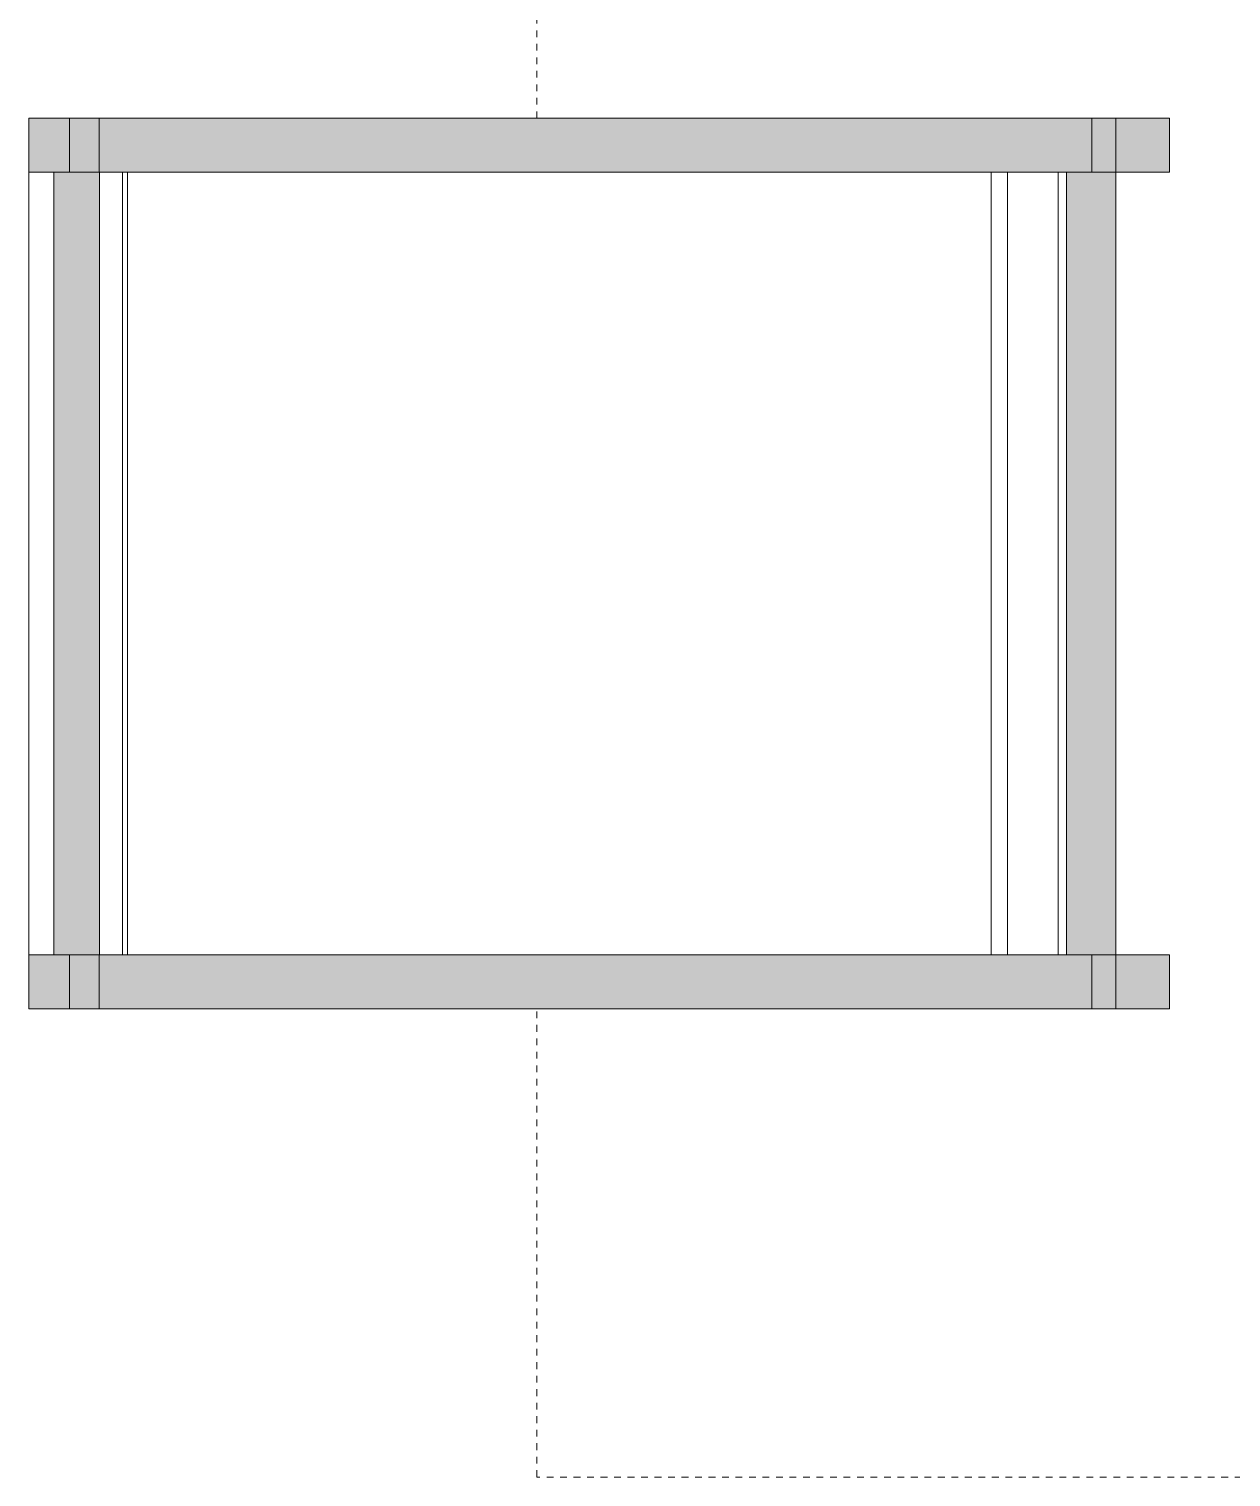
# Model space of a CAD drawing. Header units: inches. Extents: x -4169 to -1846, y 9706 to 12377.
# Drawn here: x -3637.04 to -3614.76, y 10054.64 to 10081.46 of the extents above; entities that cross this region are included whole.
import ezdxf

# ---------------------------------------------------------------- set-up
doc = ezdxf.new("R2010")
doc.units = ezdxf.units.IN
doc.header["$MEASUREMENT"] = 0
doc.linetypes.add('Dash', pattern=[0.25, 0.125, -0.125])
for name, color, linetype, lineweight in [('0-1', 7, 'Continuous', 5), ('0-2', 10, 'Continuous', 18), ('I-FURN-1', 7, 'Continuous', 9), ('I-FURN-3', 253, 'Continuous', 9), ('Q-CASE-HDLN-1', 7, 'Dash', 9)]:
    doc.layers.add(name, color=color, linetype=linetype, lineweight=lineweight)

# ---------------------------------------------------------------- blocks, each defined once
blk = doc.blocks.new('Bar_Stool_6722_1_ - Bar_Stool_6722_1_-1229311-ENLARGED RCP - 1ST FLOOR PLAN')
at = {"layer": 'I-FURN-3'}
for points in [[(1, 21.133), (0, 21.133), (0, 20.135), (1, 20.135)], [(16.5, 20.135), (16.5, 21.133), (15.5, 21.133), (15.5, 20.135)], [(1, 20.135), (0, 20.135), (0, 19.692), (1, 19.692), (1, 19.886)], [(15.5, 20.135), (1, 20.135), (1, 19.223), (15.5, 19.223), (15.5, 19.692)], [(16.5, 19.886), (16.5, 20.135), (15.5, 20.135), (15.5, 19.692), (16.5, 19.692)], [(1, 19.692), (0, 19.692), (0, 1.299), (1, 1.299), (1, 17.827)], [(16.5, 19.692), (15.5, 19.692), (15.5, 1.299), (16.5, 1.299), (16.5, 17.827)], [(1, 0.754), (1, 1.299), (0, 1.299), (0, 0.75), (1, 0.75)], [(15.5, 0.75), (15.5, 1.305), (1, 1.299), (1, 0.46), (15.5, 0.46)], [(16.5, 1.299), (15.5, 1.299), (15.5, 0.75), (16.5, 0.754), (16.5, 0.941)], [(1, 0.46), (1, 0.75), (0, 0.75), (0, 0), (1, 0)], [(16.5, 0), (16.5, 0.75), (15.5, 0.75), (15.5, 0), (16, 0)]]:
    blk.add_hatch(color=256, dxfattribs=at).paths.add_polyline_path(points, flags=0)
at = {"layer": 'I-FURN-1'}
for p, q in [((1, 21.133), (0, 21.133)), ((0, 21.133), (0, 20.135)), ((1, 20.135), (1, 21.133)), ((16.5, 21.133), (15.5, 21.133)), ((15.5, 21.133), (15.5, 20.135)), ((16.5, 20.135), (16.5, 21.133)), ((0, 20.135), (0, 19.692)), ((0, 20.135), (1, 20.135)), ((15.5, 20.135), (1, 20.135)), ((1, 19.692), (1, 20.135)), ((15.5, 20.135), (15.5, 19.692)), ((15.5, 20.135), (16.5, 20.135)), ((16.5, 19.692), (16.5, 20.135)), ((0, 19.692), (0, 1.299)), ((0, 19.692), (1, 19.692)), ((1, 1.299), (1, 19.692)), ((15.5, 19.692), (15.5, 1.299)), ((15.5, 19.692), (16.5, 19.692)), ((16.5, 1.299), (16.5, 19.692)), ((1, 19.223), (15.5, 19.223)), ((1, 19.066), (15.5, 19.066)), ((1, 18.132), (15.5, 18.132)), ((1, 17.827), (15.5, 17.827)), ((1, 1.827), (15.5, 1.827)), ((1, 1.73), (15.5, 1.73)), ((0, 1.299), (1, 1.299)), ((0, 1.299), (0, 0.75)), ((15.5, 1.305), (1, 1.305)), ((1, 0.75), (1, 1.299)), ((15.5, 1.299), (16.5, 1.299)), ((15.5, 1.299), (15.5, 0.75)), ((16.5, 0.75), (16.5, 1.299)), ((0, 0.75), (0, 0)), ((0, 0.75), (1, 0.75)), ((1, 0), (1, 0.75)), ((15.5, 0.75), (15.5, 0)), ((15.5, 0.75), (16.5, 0.75)), ((16.5, 0), (16.5, 0.75)), ((1, 0.46), (15.5, 0.46)), ((16.5, 0), (15.5, 0)), ((1, 0), (0, 0)), ((1, 0), (15.5, 0))]:
    blk.add_line(p, q, dxfattribs=at)
blk = doc.blocks.new('OD_CW_Countertop - OD_CW_Countertop-2486605-ENLARGED RCP - 1ST FLOOR PLAN')
at = {"layer": 'Q-CASE-HDLN-1'}
for p, q in [((105.917, 19.306), (105.917, -24)), ((80.744, -24), (74.592, -24)), ((105.917, -24), (97.244, -24))]:
    blk.add_line(p, q, dxfattribs=at)
blk = doc.blocks.new('CTR - 1st Phase - Unit Layouts_rvt-1-ENLARGED RCP - 1ST FLOOR PLAN')
at = {"layer": '0-2'}
for name, p, rotation in [('OD_CW_Countertop - OD_CW_Countertop-2486605-ENLARGED RCP - 1ST FLOOR PLAN', (-3603.624, 10160.556), 269.9999999999874), ('Bar_Stool_6722_1_ - Bar_Stool_6722_1_-1229311-ENLARGED RCP - 1ST FLOOR PLAN', (-3637.035, 10079.812), 269.9999999999905)]:
    blk.add_blockref(name, p, dxfattribs=dict(at, rotation=rotation))

msp = doc.modelspace()

# ---------------------------------------------------------------- block references
at = {"layer": '0-1'}
msp.add_blockref('CTR - 1st Phase - Unit Layouts_rvt-1-ENLARGED RCP - 1ST FLOOR PLAN', (0, 0), dxfattribs=at)

doc.saveas('drawing.dxf')
